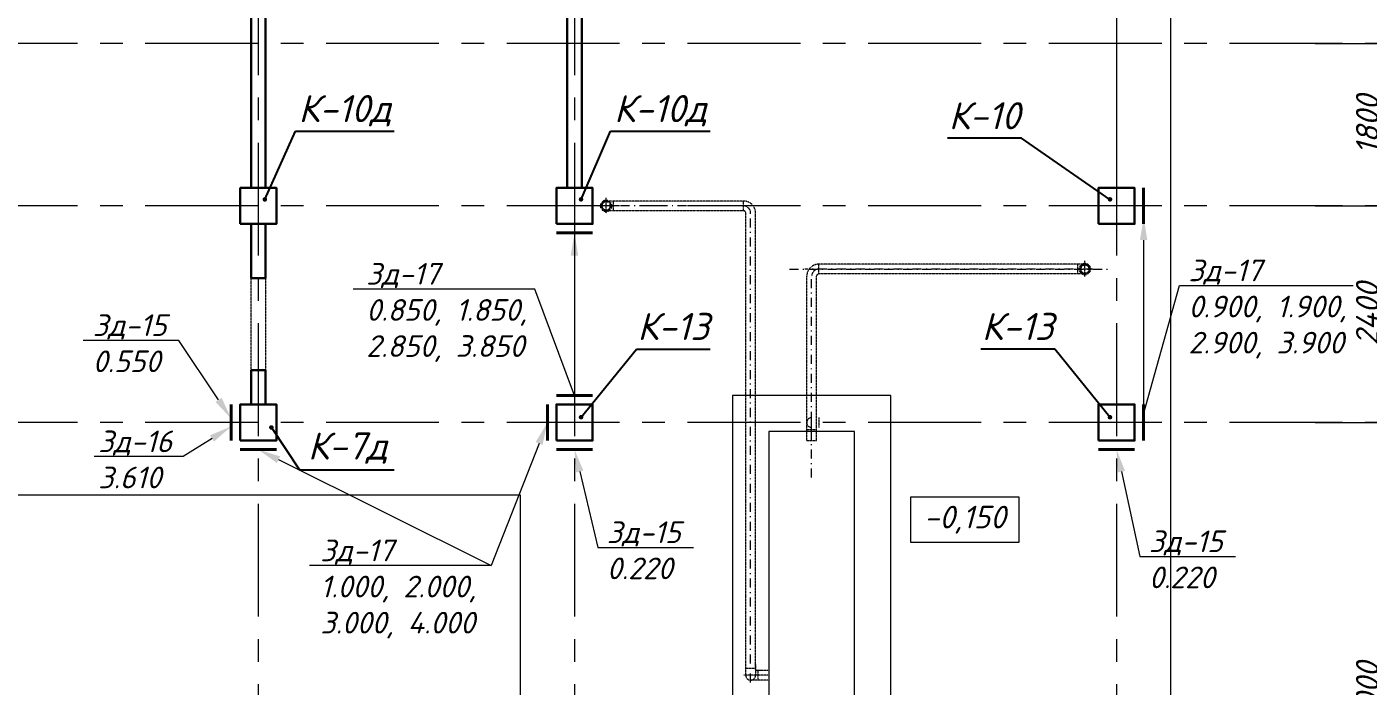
# Model space of a CAD drawing. Header units: millimetres. Extents: x -14920 to 775780, y -118968 to -4590.
# Drawn here: x 55588 to 70435, y -21921 to -14616 of the extents above; entities that cross this region are included whole.
import ezdxf
from ezdxf import colors
from ezdxf.entities.mleader import LeaderData, LeaderLine
from ezdxf.enums import TextEntityAlignment as Align
from ezdxf.math import Vec2, Vec3

# ---------------------------------------------------------------- set-up
doc = ezdxf.new("R2010")
doc.units = ezdxf.units.MM
doc.header["$PDMODE"] = 35
for name, pattern in [('CENTERX2', [4, 2.5, -0.5, 0.5, -0.5]), ('DASHDOT', [1.05, 0.5, -0.25, 0.05, -0.25]), ('HIDDEN2', [4.7625, 3.175, -1.5875])]:
    doc.linetypes.add(name, pattern=pattern)
doc.layers.get('Defpoints').update_dxf_attribs({"color": 1, "lineweight": 0})
for name, color, linetype, lineweight in [('#Закл выноски и размеры', 7, 'Continuous', 13), ('#Закладные', 10, 'Continuous', 40), ('k_ Выноски', 7, 'Continuous', 13), ('k_ Осевая', 8, 'CENTERX2', 9), ('k_ Осевые размеры', 251, 'Continuous', 5), ('k_ Отметки', 251, 'Continuous', 13), ('k_ Позиции', 1, 'Continuous', 13), ('Колонна', 84, 'Continuous', 30), ('Линия пунктир', 190, 'HIDDEN2', 9), ('Линия Тонкая', 86, 'Continuous', 9), ('ОВ', 1, 'Continuous', 50)]:
    doc.layers.add(name, color=color, linetype=linetype, lineweight=lineweight)
doc.styles.get("Standard").update_dxf_attribs({"font": 'isocpeur.ttf'})
doc.styles.add('STEP PR', font='isocpeui.ttf')
doc.dimstyles.get("Standard").update_dxf_attribs({"dimtxt": 0.18, "dimasz": 0.18, "dimexe": 0.18, "dimexo": 0.0625, "dimgap": 0.09, "dimtad": 0, "dimtih": 1, "dimtoh": 1, "dimdec": 4, "dimzin": 0, "dimdsep": 46, "dimtxsty": 'Standard', "dimcen": 0.09, "dimadec": 0, "dimazin": 0, "dimtfac": 1, "dimtdec": 4, "dimtofl": 0, "dimtmove": 0, "dimatfit": 3, "dimfxl": 1, "dimtolj": 1, "dimtzin": 0, "dimarcsym": 0})
doc.dimstyles.new('STEP PR', dxfattribs={"dimscale": 100, "dimtxt": 2.5, "dimasz": 2, "dimexe": 1, "dimexo": 2, "dimgap": 1, "dimtad": 1, "dimdec": 4, "dimlfac": -1, "dimtxsty": 'STEP PR', "dimblk": 'ARCHTICK', "dimcen": 2, "dimdle": 1.5, "dimclrt": 1, "dimadec": 0, "dimazin": 0, "dimtfac": 1, "dimtdec": 4, "dimtmove": 1, "dimatfit": 3, "dimldrblk": 'DOTSMALL', "dimfxl": 1, "dimtolj": 1, "dimtzin": 0, "dimarcsym": 0})

# ---------------------------------------------------------------- blocks, each defined once
blk = doc.blocks.new('_ArchTick')
at = {"color": 0, "linetype": 'ByBlock', "const_width": 0.15}
blk.add_lwpolyline([(-0.5, -0.5), (0.5, 0.5)], dxfattribs=at)
blk = doc.blocks.new('*D2259')
at = {"layer": 'Defpoints', "color": 0, "transparency": 16777216}
for p in [(69650, 6000), (70650, 6000), (69650, 0)]:
    blk.add_point(p, dxfattribs=at)
at = {"layer": 'k_ Осевые размеры', "color": 0, "lineweight": -2, "transparency": 16777216}
for p, q in [((70650, -150), (70650, 6150)), ((69850, 6000), (70750, 6000)), ((69850, 0), (70750, 0))]:
    blk.add_line(p, q, dxfattribs=at)
at = {"layer": 'k_ Осевые размеры', "color": 0, "lineweight": -2, "transparency": 16777216, "xscale": 200, "yscale": 200, "zscale": 200}
for p, rotation in [((70650, 6000), 90), ((70650, 0), 270)]:
    blk.add_blockref('_ArchTick', p, dxfattribs=dict(at, rotation=rotation))
at = {"layer": 'k_ Осевые размеры', "color": 1, "transparency": 16777216, "insert": (70425, 3000), "char_height": 250, "attachment_point": 5, "rotation": 90, "style": 'STEP PR'}
blk.add_mtext('\\A1;6000', dxfattribs=at)
blk = doc.blocks.new('_DotSmall')
at = {"color": 0, "linetype": 'ByBlock', "const_width": 0.5}
blk.add_lwpolyline([(-0.0625, 0, 1), (0.0625, 0, 1)], format="xyb", close=True, dxfattribs=at)
blk = doc.blocks.new('*D2260')
at = {"layer": 'Defpoints', "color": 0, "transparency": 16777216}
for p in [(69650, 10200), (70650, 10200), (69650, 8400)]:
    blk.add_point(p, dxfattribs=at)
at = {"layer": 'k_ Осевые размеры', "color": 0, "lineweight": -2, "transparency": 16777216}
for p, q in [((70650, 8250), (70650, 10350)), ((69850, 10200), (70750, 10200)), ((69850, 8400), (70750, 8400))]:
    blk.add_line(p, q, dxfattribs=at)
at = {"layer": 'k_ Осевые размеры', "color": 0, "lineweight": -2, "transparency": 16777216, "xscale": 200, "yscale": 200, "zscale": 200}
for p, rotation in [((70650, 10200), 90), ((70650, 8400), 270)]:
    blk.add_blockref('_ArchTick', p, dxfattribs=dict(at, rotation=rotation))
at = {"layer": 'k_ Осевые размеры', "color": 1, "transparency": 16777216, "insert": (70425, 9300), "char_height": 250, "attachment_point": 5, "rotation": 90, "style": 'STEP PR'}
blk.add_mtext('\\A1;1800', dxfattribs=at)
blk = doc.blocks.new('*D2261')
at = {"layer": 'Defpoints', "color": 0, "transparency": 16777216}
for p in [(69650, 14400), (70650, 14400), (69650, 10200)]:
    blk.add_point(p, dxfattribs=at)
at = {"layer": 'k_ Осевые размеры', "color": 0, "lineweight": -2, "transparency": 16777216}
for p, q in [((70650, 10050), (70650, 14550)), ((69850, 14400), (70750, 14400)), ((69850, 10200), (70750, 10200))]:
    blk.add_line(p, q, dxfattribs=at)
at = {"layer": 'k_ Осевые размеры', "color": 0, "lineweight": -2, "transparency": 16777216, "xscale": 200, "yscale": 200, "zscale": 200}
for p, rotation in [((70650, 14400), 90), ((70650, 10200), 270)]:
    blk.add_blockref('_ArchTick', p, dxfattribs=dict(at, rotation=rotation))
at = {"layer": 'k_ Осевые размеры', "color": 1, "transparency": 16777216, "insert": (70425, 12300), "char_height": 250, "attachment_point": 5, "rotation": 90, "style": 'STEP PR'}
blk.add_mtext('\\A1;4200', dxfattribs=at)
blk = doc.blocks.new('*D2262')
at = {"layer": 'Defpoints', "color": 0, "transparency": 16777216}
for p in [(69650, 14400), (69650, 0), (71350, 0)]:
    blk.add_point(p, dxfattribs=at)
at = {"layer": 'k_ Осевые размеры', "color": 0, "lineweight": -2, "transparency": 16777216}
for p, q in [((71350, 14550), (71350, -150)), ((69850, 14400), (71450, 14400)), ((69850, 0), (71450, 0))]:
    blk.add_line(p, q, dxfattribs=at)
at = {"layer": 'k_ Осевые размеры', "color": 0, "lineweight": -2, "transparency": 16777216, "xscale": 200, "yscale": 200, "zscale": 200}
for p, rotation in [((71350, 14400), 90), ((71350, 0), 270)]:
    blk.add_blockref('_ArchTick', p, dxfattribs=dict(at, rotation=rotation))
at = {"layer": 'k_ Осевые размеры', "color": 1, "transparency": 16777216, "insert": (71125, 7200), "char_height": 250, "attachment_point": 5, "rotation": 90, "style": 'STEP PR'}
blk.add_mtext('\\A1;14400', dxfattribs=at)
blk = doc.blocks.new('*D2263')
at = {"layer": 'Defpoints', "color": 0, "transparency": 16777216}
for p in [(69650, 8400), (70650, 8400), (69650, 6000)]:
    blk.add_point(p, dxfattribs=at)
at = {"layer": 'k_ Осевые размеры', "color": 0, "lineweight": -2, "transparency": 16777216}
for p, q in [((70650, 5850), (70650, 8550)), ((69850, 8400), (70750, 8400)), ((69850, 6000), (70750, 6000))]:
    blk.add_line(p, q, dxfattribs=at)
at = {"layer": 'k_ Осевые размеры', "color": 0, "lineweight": -2, "transparency": 16777216, "xscale": 200, "yscale": 200, "zscale": 200}
for p, rotation in [((70650, 8400), 90), ((70650, 6000), 270)]:
    blk.add_blockref('_ArchTick', p, dxfattribs=dict(at, rotation=rotation))
at = {"layer": 'k_ Осевые размеры', "color": 1, "transparency": 16777216, "insert": (70425, 7200), "char_height": 250, "attachment_point": 5, "rotation": 90, "style": 'STEP PR'}
blk.add_mtext('\\A1;2400', dxfattribs=at)
blk = doc.blocks.new('*U2186')
blk.add_lwpolyline([(-200, -200), (200, -200), (200, 200), (-200, 200)], close=True)
blk = doc.blocks.new('*U2359')
for points in [[(61570, 14200), (61730, 14200), (61730, 8600), (61570, 8600)], [(58070, 12880), (58230, 12880), (58230, 8600), (58070, 8600)], [(58070, 8200), (58230, 8200), (58230, 7600), (58070, 7600)], [(58070, 6580), (58230, 6580), (58230, 6200), (58070, 6200)]]:
    blk.add_lwpolyline(points, close=True)
at = {"layer": 'Линия пунктир'}
blk.add_lwpolyline([(58070, 7600), (58230, 7600), (58230, 6580), (58070, 6580)], close=True, dxfattribs=at)
for p in [(58150, 8400), (61650, 8400), (67650, 8400), (58150, 6000), (61650, 6000), (67650, 6000)]:
    blk.add_blockref('*U2186', p)
blk = doc.blocks.new('A$C7A997D52')
at = {"layer": 'Линия пунктир'}
for p, q in [((350, 2318), (350, 2490)), ((1870, 2454), (350, 2454)), ((430, 2454), (430, 2346)), ((1870, 2346), (1870, 2454)), ((1870, 2346), (350, 2346)), ((1896, -2800), (1896, 2321)), ((2004, -2739), (2004, 2321)), ((5650, 1618), (5650, 1790)), ((5650, 1754), (2705, 1754)), ((2705, 1646), (2705, 1754)), ((5650, 1646), (2705, 1646)), ((5570, 1646), (5570, 1754)), ((2571, -200), (2571, 1621)), ((2679, -200), (2679, 1621)), ((2571, -200), (2571, 0)), ((2625, -82), (2625, 90)), ((2625, -200), (2625, 76)), ((2705, 54), (2705, -54)), ((2571, -79), (2679, -79)), ((2679, -200), (2679, -54)), ((2571, -200), (2679, -200)), ((2150, -2800), (1873, -2800)), ((1896, -2720), (2004, -2720)), ((2004, -2680), (2004, -2746)), ((2090, -2746), (2004, -2746)), ((2004, -2746), (2004, -2800)), ((2150, -2746), (2030, -2746)), ((2030, -2746), (2030, -2854)), ((2057, -2854), (1950, -2854)), ((2150, -2854), (2030, -2854))]:
    blk.add_line(p, q, dxfattribs=at)
at = {"layer": 'Линия пунктир', "lineweight": 40}
for centre in [(350, 2400), (5650, 1700)]:
    blk.add_circle(centre, 54, dxfattribs=at)
at = {"layer": 'Линия пунктир'}
for centre, radius, start, end in [((1870, 2320), 134, 0, 90), ((1870, 2320), 80, 0, 90), ((1870, 2320), 26, 0, 90), ((2705, 1620), 134, 90, 180), ((2705, 1620), 80, 90, 180), ((2705, 1620), 26, 90, 180), ((2625, 0), 54, 90, 270), ((1950, -2800), 54, 180, 0)]:
    blk.add_arc(centre, radius, start, end, dxfattribs=at)
at = {"layer": 'ОВ', "color": 7, "linetype": 'DASHDOT', "lineweight": 0, "ltscale": 200}
for p, q in [((1870, 2400), (274, 2400)), ((1950, -2879), (1950, 2321)), ((5732, 1700), (2549, 1700)), ((2625, -610), (2625, 1621))]:
    blk.add_line(p, q, dxfattribs=at)
blk.add_lwpolyline([(2379, 1700), (5949, 1700)], dxfattribs=at)
blk = doc.blocks.new('REINFORCED_CONCRETE')
blk = doc.blocks.new('*U2241')
at = {"layer": 'k_ Осевая', "ltscale": 500}
for points in [[(58150, 15100), (58150, -3900)], [(61650, 15100), (61650, -3900)], [(67650, 15100), (67650, -3900)], [(72150, 10200), (39900, 10200)], [(72150, 8400), (33900, 8400)], [(72150, 6000), (-4500, 6000)]]:
    blk.add_lwpolyline(points, dxfattribs=at)
at = {"layer": 'k_ Осевые размеры'}
for base, p1, p2, picture, middle in [((70650, 14400), (69650, 10200), (69650, 14400), '*D2261', (70425, 12300)), ((71350, 0), (69650, 14400), (69650, 0), '*D2262', (71125, 7200)), ((70650, 10200), (69650, 8400), (69650, 10200), '*D2260', (70425, 9300)), ((70650, 8400), (69650, 6000), (69650, 8400), '*D2263', (70425, 7200)), ((70650, 6000), (69650, 0), (69650, 6000), '*D2259', (70425, 3000))]:
    dim = blk.add_linear_dim(base=base, p1=p1, p2=p2, angle=90, dimstyle='STEP PR', dxfattribs=at)
    dim.commit()
    dim.dimension.update_dxf_attribs({"geometry": picture, "text_midpoint": middle})

msp = doc.modelspace()

# ---------------------------------------------------------------- linework, layer by layer
at = {"layer": '#Закл выноски и размеры'}
msp.add_lwpolyline([(67650, -10800), (67650, -16400)], dxfattribs=at)
at = {"layer": '#Закладные'}
for points in [[(67950, -16400), (67950, -16800)], [(61450, -16900), (61850, -16900)], [(61450, -18700), (61850, -18700)], [(61350, -18800), (61350, -19200)], [(67950, -18800), (67950, -19200)], [(57950, -19300), (58350, -19300)]]:
    msp.add_lwpolyline(points, dxfattribs=at)
at = {"layer": '#Закладные', "color": 5}
for points in [[(57850, -18800), (57850, -19200)], [(61450, -19300), (61850, -19300)], [(67450, -19300), (67850, -19300)]]:
    msp.add_lwpolyline(points, dxfattribs=at)
at = {"layer": 'k_ Отметки'}
msp.add_lwpolyline([(65370.29434, -20326.73044), (66570.29434, -20326.73044), (66570.29434, -19826.73044), (65370.29434, -19826.73044)], close=True, dxfattribs=at)
at = {"layer": 'Линия Тонкая'}
for points in [[(61050, -19800), (61050, -25600), (68250, -25600), (68250, -10000), (30390, -10000), (30390, -19800)], [(63400, -23500), (65150, -23500), (65150, -18700), (63400, -18700)], [(63800, -23100), (64750, -23100), (64750, -19100), (63800, -19100)]]:
    msp.add_lwpolyline(points, close=True, dxfattribs=at)

# ---------------------------------------------------------------- block references
at = {"layer": '#Закл выноски и размеры'}
msp.add_blockref('*U2241', (0, -25000), dxfattribs=at)
at = {"layer": 'k_ Осевая'}
msp.add_blockref('A$C7A997D52', (61650, -19000), dxfattribs=at)
at = {"layer": 'k_ Позиции'}
ref = msp.add_blockref('REINFORCED_CONCRETE', (59108.81643, -15771.92992), dxfattribs=dict(at, xscale=100, yscale=100, zscale=100))
ref.add_attrib('POSITION', 'К-10д', dxfattribs={"layer": '0', "color": 0, "linetype": 'ByBlock', "height": 300, "style": 'STEP PR', "flags": 2}).set_placement((59108.81643, -15671.92992), align=Align.CENTER)
ref = msp.add_blockref('REINFORCED_CONCRETE', (62601.98244, -15771.92992), dxfattribs=dict(at, xscale=100, yscale=100, zscale=100))
ref.add_attrib('POSITION', 'К-10д', dxfattribs={"layer": '0', "color": 0, "linetype": 'ByBlock', "height": 300, "style": 'STEP PR', "flags": 2}).set_placement((62601.98244, -15671.92992), align=Align.CENTER)
ref = msp.add_blockref('REINFORCED_CONCRETE', (66186.70383, -15850.96786), dxfattribs=dict(at, xscale=100, yscale=100, zscale=100))
ref.add_attrib('POSITION', 'К-10', dxfattribs={"layer": '0', "color": 0, "linetype": 'ByBlock', "height": 300, "style": 'STEP PR', "flags": 2}).set_placement((66186.70383, -15750.96786), align=Align.CENTER)
ref = msp.add_blockref('REINFORCED_CONCRETE', (62744.25958, -18185.77225), dxfattribs=dict(at, xscale=100, yscale=100, zscale=100))
ref.add_attrib('POSITION', 'К-13', dxfattribs={"layer": '0', "color": 0, "linetype": 'ByBlock', "height": 300, "style": 'STEP PR', "flags": 2}).set_placement((62744.25958, -18085.77225), align=Align.CENTER)
ref = msp.add_blockref('REINFORCED_CONCRETE', (66555.74042, -18185.77225), dxfattribs=dict(at, xscale=100, yscale=100, zscale=100))
ref.add_attrib('POSITION', 'К-13', dxfattribs={"layer": '0', "color": 0, "linetype": 'ByBlock', "height": 300, "style": 'STEP PR', "flags": 2}).set_placement((66555.74042, -18085.77225), align=Align.CENTER)
ref = msp.add_blockref('REINFORCED_CONCRETE', (59140.23663, -19510.15604), dxfattribs=dict(at, xscale=100, yscale=100, zscale=100))
ref.add_attrib('POSITION', 'К-7д', dxfattribs={"layer": '0', "color": 0, "linetype": 'ByBlock', "height": 300, "style": 'STEP PR', "flags": 2}).set_placement((59140.23663, -19410.15604), align=Align.CENTER)
at = {"layer": 'Колонна'}
msp.add_blockref('*U2359', (0, -25000), dxfattribs=at)

# ---------------------------------------------------------------- texts
at = {"layer": 'k_ Отметки', "insert": (65970.29434, -20076.73044), "char_height": 250, "width": 1200, "attachment_point": 5, "style": 'STEP PR'}
msp.add_mtext('-0,150', dxfattribs=at)

# ---------------------------------------------------------------- leaders
at = {"layer": '#Закл выноски и размеры'}
ml = msp.add_multileader_mtext('Standard', dxfattribs=at)
ml.set_content('Зд-17\\P0.900, 1.900,\\P2.900, 3.900', color=256, style='STEP PR')
ml.set_leader_properties(color=256, linetype='ByLayer', lineweight=-1)
ml.build(insert=Vec2(0, 0))
ml.multileader.update_dxf_attribs({"text_left_attachment_type": 6, "text_right_attachment_type": 6, "dogleg_length": 0, "arrow_head_size": 250})
ctx = ml.context
ctx.base_point, ctx.char_height, ctx.arrow_head_size, ctx.landing_gap_size, ctx.plane_origin = Vec3(68345.91029, -17482.79685), 240, 250, 100, Vec3(79333.76269, -23221.33175)
ctx.left_attachment, ctx.right_attachment = 6, 6
notes = []
notes.append((ctx, [(0, (1, 1, 0), (68345.91029, -17482.79685), (1, 0), 0, [(1, [(67950, -16729.64439), (67950, -18906.90854)], 0, [])])]))
ctx.mtext.insert, ctx.mtext.rotation, ctx.mtext.width, ctx.mtext.defined_height, ctx.mtext.flow_direction = Vec3(68445.91029, -17194.79685), 6.2831853072, 1806.1469698, 1007.64079, 5
ml = msp.add_multileader_mtext('Standard', dxfattribs=at)
ml.set_content('Зд-17\\P0.850, 1.850,\\P2.850, 3.850', color=256, style='STEP PR')
ml.set_leader_properties(color=256, linetype='ByLayer', lineweight=-1)
ml.build(insert=Vec2(0, 0))
ml.multileader.update_dxf_attribs({"text_left_attachment_type": 6, "text_right_attachment_type": 6, "dogleg_length": 0, "arrow_head_size": 250})
ctx = ml.context
ctx.base_point, ctx.char_height, ctx.arrow_head_size, ctx.landing_gap_size, ctx.plane_origin = Vec3(59245.16856, -17520.86639), 240, 250, 100, Vec3(77540.80891, -25558.93401)
ctx.left_attachment, ctx.right_attachment = 6, 6
notes.append((ctx, [(1, (1, 1, 0), (61210.07765, -17520.86639), (-1, 0), 0, [(1, [(61650, -16900), (61650, -18700)], 0, [])])]))
ctx.mtext.insert, ctx.mtext.rotation, ctx.mtext.width, ctx.mtext.flow_direction = Vec3(59345.16856, -17232.86639), 6.2831853072, 2679.7530317, 5
at = {"layer": '#Закл выноски и размеры', "color": 5}
ml = msp.add_multileader_mtext('Standard', dxfattribs=at)
ml.set_content('Зд-15 \\P0.550', color=5, style='STEP PR')
ml.set_leader_properties(color=256, linetype='ByLayer', lineweight=-1)
ml.build(insert=Vec2(0, 0))
ml.multileader.update_dxf_attribs({"text_left_attachment_type": 6, "text_right_attachment_type": 6, "dogleg_length": 0, "arrow_head_size": 250})
ctx = ml.context
ctx.base_point, ctx.char_height, ctx.arrow_head_size, ctx.landing_gap_size, ctx.plane_origin = Vec3(56217.80639, -18089.85581), 240, 250, 100, Vec3(72374.15861, -25818.62184)
ctx.left_attachment, ctx.right_attachment = 6, 6
notes.append((ctx, [(1, (1, 1, 0), (57269.62457, -18089.85581), (-1, 0), 0, [(1, [(57850, -18957.12881)], 0, [])])]))
ctx.mtext.insert, ctx.mtext.rotation, ctx.mtext.width, ctx.mtext.defined_height, ctx.mtext.flow_direction = Vec3(56317.80639, -17801.85581), 6.2831853072, 2052.8217688, 859.52144, 5
at = {"layer": '#Закл выноски и размеры'}
ml = msp.add_multileader_mtext('Standard', dxfattribs=at)
ml.set_content('Зд-17\\P1.000, 2.000,\\P3.000, 4.000', color=256, style='STEP PR')
ml.set_leader_properties(color=256, linetype='ByLayer', lineweight=-1)
ml.build(insert=Vec2(0, 0))
ml.multileader.update_dxf_attribs({"text_left_attachment_type": 6, "text_right_attachment_type": 6, "dogleg_length": 0, "arrow_head_size": 250})
ctx = ml.context
ctx.base_point, ctx.char_height, ctx.arrow_head_size, ctx.landing_gap_size, ctx.plane_origin = Vec3(58736.54796, -20585.28305), 240, 250, 100, Vec3(75273.02469, -27976.09266)
ctx.left_attachment, ctx.right_attachment = 6, 6
notes.append((ctx, [(1, (1, 1, 0), (60726.18432, -20585.28305), (-1, 0), 0, [(1, [(58150, -19300)], 0, []), (0, [(61350, -19000)], 0, [])])]))
ctx.mtext.insert, ctx.mtext.rotation, ctx.mtext.width, ctx.mtext.defined_height, ctx.mtext.flow_direction = Vec3(58836.54796, -20297.28305), 6.2831853072, 1973.9242303, 1630.07263, 5
at = {"layer": '#Закл выноски и размеры', "color": 5}
ml = msp.add_multileader_mtext('Standard', dxfattribs=at)
ml.set_content('Зд-16\\P3.610', color=5, style='STEP PR')
ml.set_leader_properties(color=256, linetype='ByLayer', lineweight=-1)
ml.build(insert=Vec2(0, 0))
ml.multileader.update_dxf_attribs({"text_left_attachment_type": 6, "text_right_attachment_type": 6, "dogleg_length": 0, "arrow_head_size": 250})
ctx = ml.context
ctx.base_point, ctx.char_height, ctx.arrow_head_size, ctx.landing_gap_size, ctx.plane_origin = Vec3(56278.74231, -19376.67298), 240, 250, 100, Vec3(72598.6324, -27440.23562)
ctx.left_attachment, ctx.right_attachment = 6, 6
notes.append((ctx, [(1, (1, 1, 0), (57318.01504, -19376.67298), (-1, 0), 0, [(1, [(57850, -19044.14366)], 0, [])])]))
ctx.mtext.insert, ctx.mtext.rotation, ctx.mtext.width, ctx.mtext.defined_height, ctx.mtext.flow_direction = Vec3(56378.74231, -19088.67298), 6.2831853072, 1973.9242303, 722.06146, 5
ml = msp.add_multileader_mtext('Standard', dxfattribs=at)
ml.set_content('Зд-15 \\P0.220', color=5, style='STEP PR')
ml.set_leader_properties(color=256, linetype='ByLayer', lineweight=-1)
ml.build(insert=Vec2(0, 0))
ml.multileader.update_dxf_attribs({"text_left_attachment_type": 6, "text_right_attachment_type": 6, "dogleg_length": 0, "arrow_head_size": 250})
ctx = ml.context
ctx.base_point, ctx.char_height, ctx.arrow_head_size, ctx.landing_gap_size, ctx.plane_origin = Vec3(61908.54571, -20383.79314), 240, 250, 100, Vec3(78472.99523, -27672.47456)
ctx.left_attachment, ctx.right_attachment = 6, 6
notes.append((ctx, [(0, (1, 1, 0), (61908.54571, -20383.79314), (1, 0), 0, [(1, [(61650, -19300)], 0, [])])]))
ctx.mtext.insert, ctx.mtext.rotation, ctx.mtext.width, ctx.mtext.defined_height, ctx.mtext.flow_direction = Vec3(62008.54571, -20095.79314), 6.2831853072, 1973.9242303, 1630.07263, 5
ml = msp.add_multileader_mtext('Standard', dxfattribs=at)
ml.set_content('Зд-15 \\P0.220', color=5, style='STEP PR')
ml.set_leader_properties(color=256, linetype='ByLayer', lineweight=-1)
ml.build(insert=Vec2(0, 0))
ml.multileader.update_dxf_attribs({"text_left_attachment_type": 6, "text_right_attachment_type": 6, "dogleg_length": 0, "arrow_head_size": 250})
ctx = ml.context
ctx.base_point, ctx.char_height, ctx.arrow_head_size, ctx.landing_gap_size, ctx.plane_origin = Vec3(67908.54571, -20483.79314), 240, 250, 100, Vec3(84472.99523, -27772.47456)
ctx.left_attachment, ctx.right_attachment = 6, 6
notes.append((ctx, [(0, (1, 1, 0), (67908.54571, -20483.79314), (1, 0), 0, [(1, [(67650, -19300)], 0, [])])]))
ctx.mtext.insert, ctx.mtext.rotation, ctx.mtext.width, ctx.mtext.defined_height, ctx.mtext.flow_direction = Vec3(68008.54571, -20195.79314), 6.2831853072, 1973.9242303, 1630.07263, 5
at = {"layer": 'k_ Выноски', "ltscale": 100}
for points in [[(58222.6867, -16527.64954), (58563.94533, -15771.92992), (59653.68753, -15771.92992)], [(61722.6867, -16527.64954), (62050.27735, -15771.92992), (63153.68753, -15771.92992)], [(67577.3133, -16527.64954), (66596.13179, -15850.96786), (65777.27587, -15850.96786)], [(61722.6867, -18941.49187), (62334.83162, -18185.77225), (63153.68753, -18185.77225)], [(67577.3133, -18941.49187), (66965.16838, -18185.77225), (66146.31247, -18185.77225)], [(58294.7979, -19054.58003), (58605.23884, -19524.63264), (59653.68753, -19524.63264)]]:
    msp.add_leader(points, dimstyle='Standard', override={"dimscale": 100, "dimtxt": 2.5, "dimasz": 2, "dimexe": 1, "dimexo": 2, "dimgap": 0.7, "dimtih": 0, "dimtoh": 0, "dimlfac": -1, "dimzin": 8, "dimcen": 2, "dimdle": 1, "dimclrt": 1, "dimadec": 4, "dimtmove": 1, "dimldrblk": 'DotSmall', "dimfxl": 100}, dxfattribs=at)
for ctx, leaders in notes:
    for number, flags, end, landing, length, lines in leaders:
        leader = LeaderData()
        leader.index, (leader.has_last_leader_line, leader.has_dogleg_vector, leader.attachment_direction) = number, flags
        leader.last_leader_point, leader.dogleg_vector, leader.dogleg_length = Vec3(end), Vec3(landing), length
        for number, points, colour, breaks in lines:
            line = LeaderLine()
            line.index, line.vertices, line.color, line.breaks = number, Vec3.list(points), colors.encode_raw_color(colour), breaks
            leader.lines.append(line)
        ctx.leaders.append(leader)

doc.saveas('drawing.dxf')
